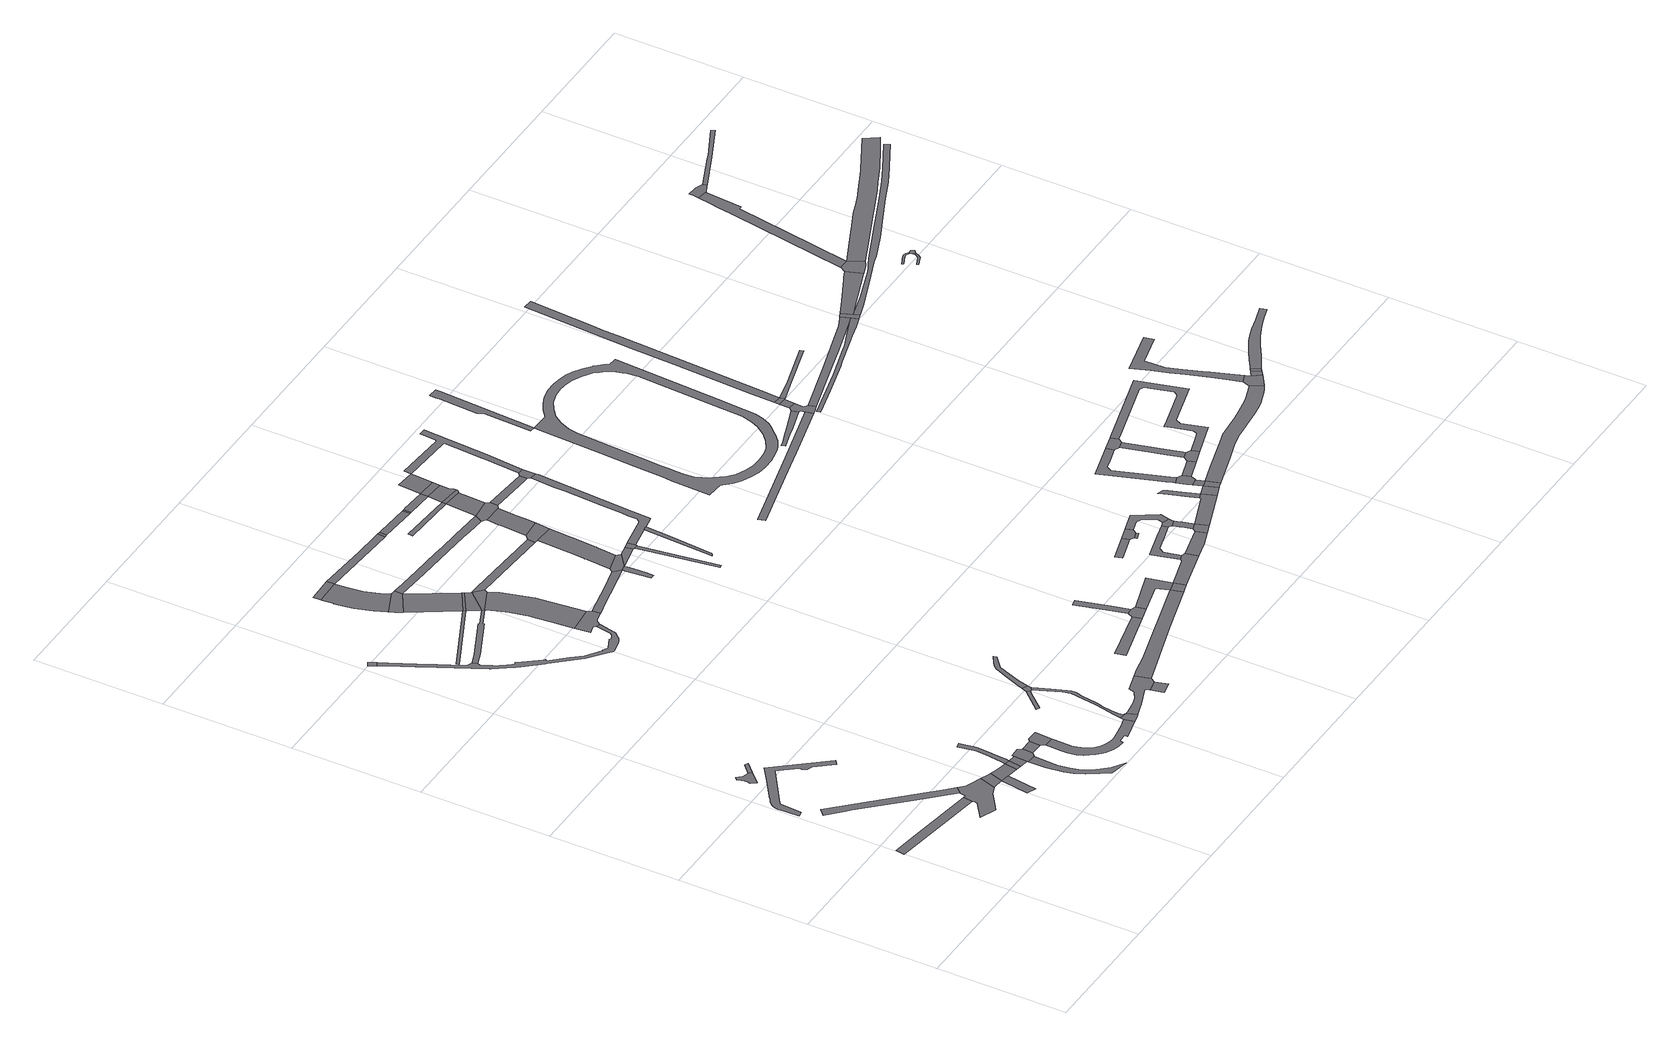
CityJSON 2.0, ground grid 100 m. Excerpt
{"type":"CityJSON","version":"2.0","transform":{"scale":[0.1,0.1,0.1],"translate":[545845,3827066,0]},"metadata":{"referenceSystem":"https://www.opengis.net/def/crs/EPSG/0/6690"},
"CityObjects":{
"road1":{"type":"Road","attributes":{"RoadStructureAttribute.sectionType":"1"},"geometry":[{"type":"MultiSurface","lod":"1","boundaries":[[[0,1,2,3,4]]]}]},
"road2":{"type":"Road","attributes":{"RoadStructureAttribute.sectionType":"1"},"geometry":[{"type":"MultiSurface","lod":"1","boundaries":[[[5,6,7,8,9,10,11,12,13,14,15]]]}]},
"road3":{"type":"Road","geometry":[{"type":"MultiSurface","lod":"1","boundaries":[[[16,17,18,19,20,21,22,23,24,25,26]]]}]},
"road4":{"type":"Road","attributes":{"RoadStructureAttribute.sectionType":"1"},"geometry":[{"type":"MultiSurface","lod":"1","boundaries":[[[27,28,29,30,31,32,33,34,35,36,37,38,39,40,41,42,43,44,45,46,47,48,49,50,51,52,53,54]]]}]},
"road5":{"type":"Road","geometry":[{"type":"MultiSurface","lod":"1","boundaries":[[[55,56,26,25]]]}]},
"road6":{"type":"Road","geometry":[{"type":"MultiSurface","lod":"1","boundaries":[[[57,58,15,14,59,4,3,60,61,62,63,64,65,66,67,68]]]}]},
"road7":{"type":"Road","attributes":{"RoadStructureAttribute.sectionType":"1"},"geometry":[{"type":"MultiSurface","lod":"1","boundaries":[[[69,70,71,72,73]]]}]},
"road8":{"type":"Road","attributes":{"RoadStructureAttribute.sectionType":"1"},"geometry":[{"type":"MultiSurface","lod":"1","boundaries":[[[74,68,67,75,69,76]]]}]},
"road9":{"type":"Road","geometry":[{"type":"MultiSurface","lod":"1","boundaries":[[[77,78,76,69,73,79,80]]]}]},
"road10":{"type":"Road","geometry":[{"type":"MultiSurface","lod":"1","boundaries":[[[80,79,81,82]]]}]},
"road11":{"type":"Road","attributes":{"RoadStructureAttribute.sectionType":"1"},"geometry":[{"type":"MultiSurface","lod":"1","boundaries":[[[82,81,83,84]]]}]},
"road12":{"type":"Road","attributes":{"function":"1","RoadStructureAttribute.sectionType":"6"},"geometry":[{"type":"MultiSurface","lod":"1","boundaries":[[[85,86,87,88,89,90,91,92,93,94,95,96,97,80,82]]]}]},
"road13":{"type":"Road","attributes":{"RoadStructureAttribute.sectionType":"1"},"geometry":[{"type":"MultiSurface","lod":"1","boundaries":[[[98,99,100,101,102,103,104,105,106,107,108,109,110,111,112,113]]]}]},
"road14":{"type":"Road","geometry":[{"type":"MultiSurface","lod":"1","boundaries":[[[114,115,84,83,98,113,116,117]]]}]},
"road15":{"type":"Road","geometry":[{"type":"MultiSurface","lod":"1","boundaries":[[[118,119,120,121,122]]]}]},
"road16":{"type":"Road","attributes":{"RoadStructureAttribute.sectionType":"7"},"geometry":[{"type":"MultiSurface","lod":"1","boundaries":[[[117,116,123,124]]]}]},
"road17":{"type":"Road","geometry":[{"type":"MultiSurface","lod":"1","boundaries":[[[125,124,123,126,127,128]]]}]},
"road18":{"type":"Road","attributes":{"RoadStructureAttribute.sectionType":"1"},"geometry":[{"type":"MultiSurface","lod":"1","boundaries":[[[126,129,130,131,132,133,134,135,136,137,138,139,140,141,142,143,144,145,146,147,148,149,150,151,152,153,154,155,156,157,158,127]]]}]},
"road19":{"type":"Road","attributes":{"RoadStructureAttribute.sectionType":"1"},"geometry":[{"type":"MultiSurface","lod":"1","boundaries":[[[159,160,161,162,163,164,122,121,165,166,167,168,169,170,171,172,173,174,175,176,177,178,179,180,181,182,183,184,185,186,187,188,189,190,191,192,193,194,195,196,197,198,199,200,201,202,203,204,205,206,207,208,209,210,211,212,213,214,215,216,217,218,219,220,221,222,223,224,225,226,227,228,229]]]}]},
"road20":{"type":"Road","attributes":{"RoadStructureAttribute.sectionType":"1"},"geometry":[{"type":"MultiSurface","lod":"1","boundaries":[[[230,231,232,233,234]]]}]},
"road21":{"type":"Road","attributes":{"RoadStructureAttribute.sectionType":"1"},"geometry":[{"type":"MultiSurface","lod":"1","boundaries":[[[235,236,237,238,229,228,239,240,241,242]]]}]},
"road22":{"type":"Road","geometry":[{"type":"MultiSurface","lod":"1","boundaries":[[[243,146,145,244,245,246]]]}]},
"road23":{"type":"Road","attributes":{"function":"1","RoadStructureAttribute.sectionType":"6"},"geometry":[{"type":"MultiSurface","lod":"1","boundaries":[[[247,248,249,250,251,252]]]}]},
"road24":{"type":"Road","attributes":{"RoadStructureAttribute.sectionType":"1"},"geometry":[{"type":"MultiSurface","lod":"1","boundaries":[[[253,254,255,256,257,258,259,260,261,262,263,264,265,266,267,268,269,270,271,272,273,243,246]]]}]},
"road25":{"type":"Road","attributes":{"RoadStructureAttribute.sectionType":"1"},"geometry":[{"type":"MultiSurface","lod":"1","boundaries":[[[274,275,276,277,278,279,280,281,282,283,284,285,286,287]]]}]},
"road26":{"type":"Road","geometry":[{"type":"MultiSurface","lod":"1","boundaries":[[[288,287,286,289,290,291,292]]]}]},
"road27":{"type":"Road","geometry":[{"type":"MultiSurface","lod":"1","boundaries":[[[293,247,252,294,266,265,295,296]]]}]},
"road28":{"type":"Road","geometry":[{"type":"MultiSurface","lod":"1","boundaries":[[[297,298,279,278]]]}]},
"road29":{"type":"Road","attributes":{"RoadStructureAttribute.sectionType":"1"},"geometry":[{"type":"MultiSurface","lod":"1","boundaries":[[[299,291,290,230,300]]]}]},
"road30":{"type":"Road","geometry":[{"type":"MultiSurface","lod":"1","boundaries":[[[301,302,303,304,305,306,307,197,196,308,309,310,311,312,313,314,315,316,317,318,319]]]}]},
"road31":{"type":"Road","geometry":[{"type":"MultiSurface","lod":"1","boundaries":[[[320,321,322,323,324,325,326,327,246,245,328,329,330,331,332,333]]]}]},
"road32":{"type":"Road","geometry":[{"type":"MultiSurface","lod":"1","boundaries":[[[300,230,234,334]]]}]},
"road33":{"type":"Road","attributes":{"RoadStructureAttribute.sectionType":"1"},"geometry":[{"type":"MultiSurface","lod":"1","boundaries":[[[334,234,235,335]]]}]},
"road34":{"type":"Road","attributes":{"RoadStructureAttribute.sectionType":"1"},"geometry":[{"type":"MultiSurface","lod":"1","boundaries":[[[336,337,338,339,242,340,341,342,343,344,345,346,303,302]]]}]},
"road35":{"type":"Road","geometry":[{"type":"MultiSurface","lod":"1","boundaries":[[[347,348,349,350,351,352,353,354,355,356,357,293,296]]]}]},
"road36":{"type":"Road","geometry":[{"type":"MultiSurface","lod":"1","boundaries":[[[335,235,242,339,358,359]]]}]},
"road37":{"type":"Road","attributes":{"RoadStructureAttribute.sectionType":"7"},"geometry":[{"type":"MultiSurface","lod":"1","boundaries":[[[360,361,332,331]]]}]},
"road38":{"type":"Road","attributes":{"RoadStructureAttribute.sectionType":"1"},"geometry":[{"type":"MultiSurface","lod":"1","boundaries":[[[362,363,297,278,364,365]]]}]},
"road39":{"type":"Road","attributes":{"RoadStructureAttribute.sectionType":"1"},"geometry":[{"type":"MultiSurface","lod":"1","boundaries":[[[366,367,368,369,319,318,370,371,372,373,374]]]}]},
"road40":{"type":"Road","attributes":{"RoadStructureAttribute.sectionType":"1"},"geometry":[{"type":"MultiSurface","lod":"1","boundaries":[[[375,376,377,378,379,380,381,382,335,359,383,384,385,386,387]]]}]},
"road41":{"type":"Road","attributes":{"RoadStructureAttribute.sectionType":"1"},"geometry":[{"type":"MultiSurface","lod":"1","boundaries":[[[388,389,390,391,392,393,292,291,394,395,396,397,398]]]}]},
"road42":{"type":"Road","geometry":[{"type":"MultiSurface","lod":"1","boundaries":[[[399,400,401,402,403,404,405,374]]]}]},
"road43":{"type":"Road","geometry":[{"type":"MultiSurface","lod":"1","boundaries":[[[365,364,406,407]]]}]},
"road44":{"type":"Road","attributes":{"function":"1"},"geometry":[{"type":"MultiSurface","lod":"1","boundaries":[[[408,409,410,411]]]}]},
"road45":{"type":"Road","geometry":[{"type":"MultiSurface","lod":"1","boundaries":[[[412,413,414,366,374,405,415,416]]]}]},
"road46":{"type":"Road","attributes":{"RoadStructureAttribute.sectionType":"1"},"geometry":[{"type":"MultiSurface","lod":"1","boundaries":[[[417,418,419,320,333,420,421]]]}]},
"road47":{"type":"Road","attributes":{"RoadStructureAttribute.sectionType":"1"},"geometry":[{"type":"MultiSurface","lod":"1","boundaries":[[[422,416,415,423,424,425,426,427,428]]]}]},
"road48":{"type":"Road","attributes":{"RoadStructureAttribute.sectionType":"1"},"geometry":[{"type":"MultiSurface","lod":"1","boundaries":[[[429,430,431,432,433,434,414,413,435,436,437,438,439,440,441,442,443,444,445]]]}]},
"road49":{"type":"Road","attributes":{"RoadStructureAttribute.sectionType":"1"},"geometry":[{"type":"MultiSurface","lod":"1","boundaries":[[[446,447,407,406,448,449,450]]]}]},
"road50":{"type":"Road","attributes":{"RoadStructureAttribute.sectionType":"1"},"geometry":[{"type":"MultiSurface","lod":"1","boundaries":[[[451,452,453,454,455,456,457]]]}]},
"road51":{"type":"Road","attributes":{"RoadStructureAttribute.sectionType":"1"},"geometry":[{"type":"MultiSurface","lod":"1","boundaries":[[[458,459,460,461]]]}]},
"road52":{"type":"Road","geometry":[{"type":"MultiSurface","lod":"1","boundaries":[[[462,422,428,463,451,457,464,465]]]}]},
"road53":{"type":"Road","geometry":[{"type":"MultiSurface","lod":"1","boundaries":[[[466,467,468,387,386,429,445]]]}]},
"road54":{"type":"Road","geometry":[{"type":"MultiSurface","lod":"1","boundaries":[[[469,470,408,411,471,472]]]}]},
"road55":{"type":"Road","attributes":{"RoadStructureAttribute.sectionType":"1"},"geometry":[{"type":"MultiSurface","lod":"1","boundaries":[[[473,474,475,476,470,469]]]}]},
"road56":{"type":"Road","geometry":[{"type":"MultiSurface","lod":"1","boundaries":[[[449,448,477,478]]]}]},
"road57":{"type":"Road","attributes":{"RoadStructureAttribute.sectionType":"1"},"geometry":[{"type":"MultiSurface","lod":"1","boundaries":[[[479,480,481,467,466,482,483,484,485]]]}]},
"road58":{"type":"Road","attributes":{"RoadStructureAttribute.sectionType":"1"},"geometry":[{"type":"MultiSurface","lod":"1","boundaries":[[[486,487,488,489,490,491,492,493,494]]]}]},
"road59":{"type":"Road","attributes":{"RoadStructureAttribute.sectionType":"1"},"geometry":[{"type":"MultiSurface","lod":"1","boundaries":[[[495,496,478,477,497,498]]]}]},
"road60":{"type":"Road","geometry":[{"type":"MultiSurface","lod":"1","boundaries":[[[499,500,398,397,501,479,485,502,503,504]]]}]},
"road61":{"type":"Road","attributes":{"RoadStructureAttribute.sectionType":"1"},"geometry":[{"type":"MultiSurface","lod":"1","boundaries":[[[460,505,506,500,499,507,508,509]]]}]},
"road62":{"type":"Road","attributes":{"RoadStructureAttribute.sectionType":"1"},"geometry":[{"type":"MultiSurface","lod":"1","boundaries":[[[510,472,471,511,417,512]]]}]},
"road63":{"type":"Road","geometry":[{"type":"MultiSurface","lod":"1","boundaries":[[[461,460,509,513,514]]]}]},
"road64":{"type":"Road","attributes":{"RoadStructureAttribute.sectionType":"1"},"geometry":[{"type":"MultiSurface","lod":"1","boundaries":[[[497,461,514,515,516,517,518]]]}]},
"road65":{"type":"Road","geometry":[{"type":"MultiSurface","lod":"1","boundaries":[[[498,497,518,519]]]}]},
"road66":{"type":"Road","attributes":{"RoadStructureAttribute.sectionType":"1"},"geometry":[{"type":"MultiSurface","lod":"1","boundaries":[[[520,521,522,523,524,525,526,527,528,529,530,462,465,531,532,533,494,493,534,535,536,537,538,539,540,541]]]}]},
"road67":{"type":"Road","attributes":{"RoadStructureAttribute.sectionType":"1"},"geometry":[{"type":"MultiSurface","lod":"1","boundaries":[[[542,543,544,498,519,545,546,547]]]}]},
"road68":{"type":"Road","geometry":[{"type":"MultiSurface","lod":"1","boundaries":[[[512,417,421,548]]]}]},
"road69":{"type":"Road","attributes":{"RoadStructureAttribute.sectionType":"1"},"geometry":[{"type":"MultiSurface","lod":"1","boundaries":[[[504,503,549,550,551]]]}]},
"road70":{"type":"Road","geometry":[{"type":"MultiSurface","lod":"1","boundaries":[[[552,553,554,512,548,555,556]]]}]},
"road71":{"type":"Road","attributes":{"RoadStructureAttribute.sectionType":"1"},"geometry":[{"type":"MultiSurface","lod":"1","boundaries":[[[557,558,559,560,561,547,562,563,564,565,566,567,568,569,570,571]]]}]},
"road72":{"type":"Road","geometry":[{"type":"MultiSurface","lod":"1","boundaries":[[[569,568,551,550,520,541]]]}]},
"road73":{"type":"Road","attributes":{"RoadStructureAttribute.sectionType":"1"},"geometry":[{"type":"MultiSurface","lod":"1","boundaries":[[[572,573,574,575]]]}]},
"road74":{"type":"Road","attributes":{"RoadStructureAttribute.sectionType":"1"},"geometry":[{"type":"MultiSurface","lod":"1","boundaries":[[[576,577,578,579,580,553,552,581,582,583,584,585,586]]]}]},
"road75":{"type":"Road","attributes":{"RoadStructureAttribute.sectionType":"1"},"geometry":[{"type":"MultiSurface","lod":"1","boundaries":[[[587,572,575,588,589,590,591]]]}]},
"road76":{"type":"Road","geometry":[{"type":"MultiSurface","lod":"1","boundaries":[[[592,593,589,588]]]}]},
"road77":{"type":"Road","attributes":{"RoadStructureAttribute.sectionType":"1"},"geometry":[{"type":"MultiSurface","lod":"1","boundaries":[[[594,556,555,595,596]]]}]},
"road78":{"type":"Road","attributes":{"RoadStructureAttribute.sectionType":"1"},"geometry":[{"type":"MultiSurface","lod":"1","boundaries":[[[597,598,587,591,599,600,601,602,603]]]}]},
"road79":{"type":"Road","geometry":[{"type":"MultiSurface","lod":"1","boundaries":[[[604,605,594,596,606]]]}]},
"road80":{"type":"Road","geometry":[{"type":"MultiSurface","lod":"1","boundaries":[[[602,576,586,607,608,609,610,603]]]}]},
"road81":{"type":"Road","attributes":{"RoadStructureAttribute.sectionType":"1"},"geometry":[{"type":"MultiSurface","lod":"1","boundaries":[[[611,612,613,614,609,608,615,616,617,618,619,605,604]]]}]},
"road82":{"type":"Road","attributes":{"RoadStructureAttribute.sectionType":"1"},"geometry":[{"type":"MultiSurface","lod":"1","boundaries":[[[620,621,622,623,624,625,626,627,628]]]}]},
"road83":{"type":"Road","attributes":{"RoadStructureAttribute.sectionType":"1"},"geometry":[{"type":"MultiSurface","lod":"1","boundaries":[[[629,630,631,632,633,604,606,634]]]}]},
"road84":{"type":"Road","attributes":{"RoadStructureAttribute.sectionType":"1"},"geometry":[{"type":"MultiSurface","lod":"1","boundaries":[[[635,636,637,638,639,640,641,642,643]]]}]},
"road85":{"type":"Road","geometry":[{"type":"MultiSurface","lod":"1","boundaries":[[[644,645,646,647,648,649,650,651,652,653,654,655,656,657,658,659,660,661,662,663,664,665,666,667,668,669,670,671,672,673,674,675,676,677,678,679,680,681,682,683,684,685,686,687,688,689,641],[690,691,692,693,694,695,696,697,698,699,700,701,702,703,704,705,706,707,708,709,710,711,712,713,714,715,716,717,718,719,720,721,722,723,724,725,726,727,728,729,730,731,732,733,734]]]}]},
"road86":{"type":"Road","attributes":{"RoadStructureAttribute.sectionType":"1"},"geometry":[{"type":"MultiSurface","lod":"1","boundaries":[[[735,736,737,738,739,740,741,742,743,744,630,629]]]}]},
"road87":{"type":"Road","geometry":[{"type":"MultiSurface","lod":"1","boundaries":[[[745,629,634,746,747,748]]]}]},
"road88":{"type":"Road","attributes":{"RoadStructureAttribute.sectionType":"1"},"geometry":[{"type":"MultiSurface","lod":"1","boundaries":[[[749,750,751,752,753,754,755,756,757,758,759]]]}]},
"road89":{"type":"Road","attributes":{"RoadStructureAttribute.sectionType":"1"},"geometry":[{"type":"MultiSurface","lod":"1","boundaries":[[[760,761,745,762]]]}]},
"road90":{"type":"Road","geometry":[{"type":"MultiSurface","lod":"1","boundaries":[[[762,745,748,763,764]]]}]},
"road91":{"type":"Road","geometry":[{"type":"MultiSurface","lod":"1","boundaries":[[[765,766,767,761,760,768,769,770]]]}]},
"road92":{"type":"Road","attributes":{"RoadStructureAttribute.sectionType":"1"},"geometry":[{"type":"MultiSurface","lod":"1","boundaries":[[[771,772,773,774,775,776,766,765,777,778,779,780,781,782,783]]]}]},
"road93":{"type":"Road","attributes":{"RoadStructureAttribute.sectionType":"1"},"geometry":[{"type":"MultiSurface","lod":"1","boundaries":[[[784,770,769,785]]]}]},
"road94":{"type":"Road","geometry":[{"type":"MultiSurface","lod":"1","boundaries":[[[786,749,759,787,788,620,628,789,790,791,792,793]]]}]},
"road95":{"type":"Road","attributes":{"RoadStructureAttribute.sectionType":"1"},"geometry":[{"type":"MultiSurface","lod":"1","boundaries":[[[794,786,793,795]]]}]},
"road96":{"type":"Road","geometry":[{"type":"MultiSurface","lod":"1","boundaries":[[[796,794,795,797,798]]]}]},
"road97":{"type":"Road","geometry":[{"type":"MultiSurface","lod":"1","boundaries":[[[799,800,784,785,801,802]]]}]},
"road98":{"type":"Road","attributes":{"RoadStructureAttribute.sectionType":"1"},"geometry":[{"type":"MultiSurface","lod":"1","boundaries":[[[803,804,805,806,807,808,800,799]]]}]},
"road99":{"type":"Road","geometry":[{"type":"MultiSurface","lod":"1","boundaries":[[[809,771,783,806,805,810]]]}]},
"road100":{"type":"Road","attributes":{"RoadStructureAttribute.sectionType":"1"},"geometry":[{"type":"MultiSurface","lod":"1","boundaries":[[[811,812,813,814,815,816,798,797]]]}]},
"road101":{"type":"Road","attributes":{"RoadStructureAttribute.sectionType":"1"},"geometry":[{"type":"MultiSurface","lod":"1","boundaries":[[[817,818,819,820,821,822,823,824,825,826,827,828,762,764,829,830,831,832,833,834,835,836,837,838,839,840,841]]]}]},
"road102":{"type":"Road","attributes":{"RoadStructureAttribute.sectionType":"1"},"geometry":[{"type":"MultiSurface","lod":"1","boundaries":[[[842,843,844,845,846,847,848,796,798,849,850,851,852,853]]]}]},
"road103":{"type":"Road","attributes":{"RoadStructureAttribute.sectionType":"1"},"geometry":[{"type":"MultiSurface","lod":"1","boundaries":[[[854,855,856,857,858,859,860,861,809,810,862,863,864,865,866,867,868,869,870,871,872,873,874,802,801]]]}]},
"road104":{"type":"Road","attributes":{"RoadStructureAttribute.sectionType":"1"},"geometry":[{"type":"MultiSurface","lod":"1","boundaries":[[[875,876,877,878,879,880,881,882,883,884,885,886,887,888,889,890,891]]]}]},
"road105":{"type":"Road","attributes":{"RoadStructureAttribute.sectionType":"1"},"geometry":[{"type":"MultiSurface","lod":"1","boundaries":[[[892,893,894,895,791,790,896,897,898,875]]]}]},
"road106":{"type":"Road","geometry":[{"type":"MultiSurface","lod":"1","boundaries":[[[899,900,817,841,901,902]]]}]},
"road107":{"type":"Road","geometry":[{"type":"MultiSurface","lod":"1","boundaries":[[[903,904,905,906,907,908,909,910,911,912,913,914,915,916,917,918,900,899]]]}]},
"road108":{"type":"Road","attributes":{"RoadStructureAttribute.sectionType":"1"},"geometry":[{"type":"MultiSurface","lod":"1","boundaries":[[[919,902,901,920]]]}]},
"road109":{"type":"Road","geometry":[{"type":"MultiSurface","lod":"1","boundaries":[[[921,922,923,924,892,875,891,925,926,927]]]}]},
"road110":{"type":"Road","geometry":[{"type":"MultiSurface","lod":"1","boundaries":[[[928,919,920,929]]]}]},
"road111":{"type":"Road","attributes":{"RoadStructureAttribute.sectionType":"1"},"geometry":[{"type":"MultiSurface","lod":"1","boundaries":[[[930,931,932,933,921,927,934,935,936,937,938,939,940]]]}]},
"road112":{"type":"Road","attributes":{"RoadStructureAttribute.sectionType":"1"},"geometry":[{"type":"MultiSurface","lod":"1","boundaries":[[[941,942,943,944,945,946,947,948,949,928,929,950,951,952,953,954,955,956]]]}]},
"road113":{"type":"Road","geometry":[{"type":"MultiSurface","lod":"1","boundaries":[[[957,958,959,930,940,960,961,962,963]]]}]},
"road114":{"type":"Road","geometry":[{"type":"MultiSurface","lod":"1","boundaries":[[[964,965,966,967,968,969,970,971,972,973,974]]]}]},
"road115":{"type":"Road","geometry":[{"type":"MultiSurface","lod":"1","boundaries":[[[975,976,977,978,979,980,981,982,983,984,985,986]]]}]},
"road116":{"type":"Road","geometry":[{"type":"MultiSurface","lod":"1","boundaries":[[[987,974,973,988,975,986,989]]]}]},
"road117":{"type":"Road","attributes":{"RoadStructureAttribute.sectionType":"1"},"geometry":[{"type":"MultiSurface","lod":"1","boundaries":[[[990,991,992,993,994,995,996,997,998,957,963,999,1000,1001,1002,1003,1004,1005,1006]]]}]},
"road118":{"type":"Road","attributes":{"RoadStructureAttribute.sectionType":"1"},"geometry":[{"type":"MultiSurface","lod":"1","boundaries":[[[1007,1008,1009,1010,1011,1012,1013,1014,1015,1016,1017,1018,927,926,1019,1020,1021,1022,1023,1024,1025,1026,1027,1028,1029,1030,1031,1032]]]}]},
"road119":{"type":"Road","geometry":[{"type":"MultiSurface","lod":"1","boundaries":[[[1033,1034,990,1006,1035,1036,1037,1038,1039,1040,1041]]]}]},
"road120":{"type":"Road","attributes":{"RoadStructureAttribute.sectionType":"1"},"geometry":[{"type":"MultiSurface","lod":"1","boundaries":[[[1042,1043,1044,1045,1046,1047,1048,1049,1050,1051,1052,1053,1054,963,962,1055,1056,1057,1058,1059,1060,1061,1062]]]}]},
"road121":{"type":"Road","attributes":{"RoadStructureAttribute.sectionType":"1"},"geometry":[{"type":"MultiSurface","lod":"1","boundaries":[[[1063,1064,1065,1038,1037,1066,1067]]]}]}
},
"vertices":[
[181,862,0],[13,883,0],[3,815,0],[739,703,0],[751,776,0],
[755,936,0],[645,1051,0],[388,1319,0],[191,1520,0],[160,1552,0],[109,1502,0],[221,1398,0],[256,1366,0],[557,1054,0],[781,823,0],[824,869,0],
[225,2188,0],[207,2210,0],[190,2226,0],[167,2205,0],[182,2177,0],[188,2155,0],[185,2130,0],[181,2110,0],[209,2070,0],[293,2156,0],[270,2176,0],
[79,1821,0],[114,1846,0],[367,2022,0],[381,2032,0],[397,2012,0],[490,1900,0],[485,1878,0],[493,1863,0],[506,1848,0],[521,1843,0],[546,1833,0],[650,1704,0],[684,1732,0],[478,1988,0],[378,2112,0],[287,2046,0],[98,1911,0],[88,1904,0],[65,1889,0],[51,1873,0],[41,1863,0],[33,1848,0],[26,1828,0],[21,1803,0],[24,1763,0],[25,1718,0],[28,1643,0],[65,1649,0],
[364,2229,0],[339,2241,0],
[918,805,0],[871,824,0],[771,773,0],[747,691,0],[742,668,0],[613,569,0],[736,518,0],[836,592,0],[880,622,0],[923,642,0],[947,648,0],[991,781,0],
[1038,641,0],[1021,541,0],[1005,428,0],[1070,399,0],[1105,629,0],
[1051,754,0],[980,648,0],[1071,747,0],
[1176,722,0],[1124,731,0],[1197,616,0],[1212,715,0],
[1240,609,0],[1254,707,0],
[1310,599,0],[1317,702,0],
[1261,738,0],[1266,781,0],[1275,921,0],[1279,971,0],[1276,998,0],[1269,1036,0],[1255,1098,0],[1221,1090,0],[1239,990,0],[1242,955,0],[1238,883,0],[1228,793,0],[1219,738,0],
[1310,588,0],[1308,459,0],[1326,325,0],[1347,259,0],[1380,185,0],[1434,102,0],[1481,34,0],[1622,7,0],[1531,69,0],[1479,123,0],[1442,173,0],[1408,235,0],[1385,315,0],[1374,396,0],[1376,482,0],[1382,586,0],
[1390,722,0],[1319,720,0],[1411,614,0],[1418,694,0],
[86,5021,0],[55,5005,0],[53,5004,0],[82,4950,0],[114,4966,0],
[1509,609,0],[1511,692,0],
[1534,712,0],[1533,580,0],[1610,577,0],[1615,709,0],
[1527,454,0],[1526,404,0],[1539,343,0],[1557,298,0],[1578,269,0],[1603,234,0],[1633,202,0],[1659,181,0],[1685,170,0],[1715,155,0],[1760,142,0],[1812,138,0],[1815,163,0],[1883,167,0],[1884,144,0],[1981,165,0],[2054,182,0],[2036,259,0],[1965,238,0],[1865,220,0],[1820,214,0],[1777,219,0],[1732,236,0],[1707,248,0],[1682,264,0],[1653,292,0],[1632,331,0],[1613,385,0],[1608,424,0],[1608,498,0],
[386,4417,0],[377,4435,0],[292,4603,0],[229,4726,0],[232,4729,0],[148,4899,0],[113,4888,0],[201,4714,0],[268,4583,0],[373,4375,0],[428,4267,0],[432,4258,0],[520,4135,0],[528,4124,0],[551,4097,0],[661,3967,0],[669,3958,0],[845,3763,0],[957,3672,0],[970,3662,0],[999,3638,0],[1008,3633,0],[1013,3632,0],[1019,3632,0],[1041,3636,0],[1089,3647,0],[1104,3652,0],[1119,3657,0],[1137,3665,0],[1150,3676,0],[1162,3689,0],[1178,3707,0],[1191,3722,0],[1192,3724,0],[1193,3726,0],[1196,3736,0],[1198,3740,0],[1224,3861,0],[1193,3869,0],[1170,3749,0],[1168,3745,0],[1166,3742,0],[1165,3739,0],[1161,3735,0],[1155,3731,0],[1149,3729,0],[1117,3712,0],[1111,3725,0],[1021,3683,0],[1004,3691,0],[997,3696,0],[984,3706,0],[981,3700,0],[980,3699,0],[869,3781,0],[803,3856,0],[692,3978,0],[696,3982,0],[702,3989,0],[696,3997,0],[580,4146,0],[575,4153,0],[553,4145,0],[545,4155,0],[543,4157,0],[522,4186,0],[462,4267,0],[468,4270,0],[432,4340,0],[440,4369,0],[424,4403,0],
[900,4743,0],[855,4722,0],[362,4491,0],[370,4473,0],[910,4726,0],
[968,4632,0],[832,4571,0],[827,4582,0],[518,4439,0],[533,4402,0],[844,4546,0],[841,4553,0],[982,4617,0],
[2040,284,0],[2108,194,0],[2130,202,0],[2104,276,0],
[1984,985,0],[1845,829,0],[1868,817,0],[1957,915,0],[1997,956,0],[2005,961,0],
[2093,284,0],[2082,295,0],[2075,323,0],[2078,384,0],[2090,465,0],[2098,466,0],[2109,518,0],[2127,635,0],[2140,685,0],[2137,723,0],[2129,754,0],[2089,859,0],[2038,977,0],[2019,962,0],[2100,766,0],[2112,710,0],[2111,664,0],[2099,600,0],[2085,509,0],[2073,441,0],[2051,343,0],
[793,5325,0],[760,5437,0],[742,5552,0],[737,5634,0],[737,5644,0],[537,5636,0],[537,5626,0],[537,5613,0],[546,5540,0],[541,5540,0],[565,5394,0],[604,5265,0],[642,5176,0],[828,5255,0],
[847,5253,0],[661,5133,0],[690,5085,0],[862,5191,0],[866,5252,0],
[2000,1026,0],[2013,962,0],[2039,983,0],[2044,1008,0],
[735,5705,0],[534,5697,0],
[868,5181,0],[1072,4849,0],
[1320,3987,0],[1304,4010,0],[1103,3989,0],[1115,3871,0],[1148,3881,0],[1178,3888,0],[1191,3872,0],[1228,3868,0],[1231,3873,0],[1232,3874,0],[1233,3877,0],[1239,3886,0],[1244,3892,0],[1252,3898,0],[1264,3904,0],[1316,3914,0],[1318,3915,0],[1333,3918,0],[1326,3979,0],
[2494,434,0],[2348,393,0],[2339,348,0],[2277,309,0],[2228,293,0],[2171,283,0],[2132,278,0],[2121,276,0],[2212,231,0],[2241,240,0],[2399,300,0],[2408,263,0],[2502,285,0],[2526,323,0],
[1082,4832,0],
[1107,4791,0],
[1275,4275,0],[1265,4387,0],[1199,4626,0],[1158,4699,0],[1014,4541,0],[1041,4458,0],[1056,4383,0],[1069,4325,0],[1073,4273,0],[1085,4161,0],[1095,4071,0],
[2065,1091,0],[2133,1272,0],[2220,1347,0],[2215,1370,0],[2160,1334,0],[2131,1314,0],[2116,1299,0],[2103,1279,0],[2089,1251,0],[2067,1193,0],[2011,1053,0],
[1174,4723,0],[1176,4726,0],
[2431,165,0],[2529,188,0],
[1319,5666,0],[1130,5676,0],[1362,5603,0],[1366,5662,0],
[1771,4075,0],[1765,4073,0],[1586,4033,0],[1513,4017,0],[1394,3931,0],[1551,3966,0],[1682,3994,0],[1778,4015,0],[1824,4025,0],
[1669,4758,0],[1592,4763,0],[1508,4768,0],[1507,4768,0],[1497,4769,0],[1178,4787,0],[1149,4789,0],[1139,4789,0],[1493,4708,0],[1515,4707,0],[1592,4702,0],[1803,4689,0],[1807,4750,0],
[1613,5200,0],[1447,5210,0],[1371,5217,0],[1135,5230,0],[962,5244,0],[881,5251,0],[1135,5170,0],[1621,5140,0],[1689,5134,0],[1830,5124,0],[1862,5183,0],
[1824,4005,0],[1843,3811,0],[1878,3811,0],[1880,3876,0],[1874,3971,0],[1871,4014,0],[1867,4035,0],
[1384,5602,0],[1388,5660,0],
[3059,767,0],[2645,670,0],[2666,593,0],[3076,701,0],
[1960,4132,0],[1946,4144,0],[1793,4103,0],[1868,4035,0],[1975,4117,0],
[3444,692,0],[2688,480,0],[2565,455,0],[3081,491,0],[3469,601,0],
[2055,4133,0],[1931,4049,0],[1938,4050,0],[1939,4051,0],[1953,4053,0],[1999,4063,0],[2067,4076,0],
[1833,4687,0],[1815,4383,0],[1811,4314,0],[1810,4307,0],[1810,4302,0],[1809,4280,0],[1951,4220,0],[1953,4236,0],[1953,4238,0],[1956,4282,0],[1960,4300,0],[1961,4305,0],[1962,4310,0],[1974,4501,0],[1974,4514,0],[1979,4593,0],[1985,4678,0],
[1406,5659,0],[1393,5660,0],[1670,5583,0],[1673,5641,0],[1672,5642,0],
[2077,4071,0],[2081,4045,0],[2172,3464,0],[2184,3467,0],[2197,3469,0],[2111,4053,0],[2109,4070,0],
[1465,5483,0],[1462,5448,0],[1883,5422,0],[1886,5457,0],
[2104,4143,0],[2073,4073,0],[2110,4073,0],[2115,4085,0],
[1992,4793,0],[1840,4779,0],[1820,4761,0],
[3129,815,0],[3079,809,0],[3185,730,0],[3166,800,0],
[3092,955,0],[3028,1198,0],[2978,1184,0],[3039,957,0],
[1682,5582,0],[1686,5641,0],
[1862,5093,0],[1855,5000,0],[1853,4973,0],[1998,4873,0],[2003,4963,0],[2004,4981,0],[2011,5094,0],
[2290,4102,0],[2261,3583,0],[2261,3575,0],[2272,3582,0],[2283,3590,0],[2310,3934,0],[2323,4119,0],[2323,4123,0],[2291,4118,0],
[1700,5641,0],[1696,5641,0],[1894,5569,0],[1897,5627,0],
[2020,5200,0],[1867,5183,0],[1846,5109,0],[2012,5094,0],[2038,5112,0],[2042,5173,0],
[1882,5401,0],[1881,5384,0],[2027,5316,0],[2028,5334,0],[2033,5410,0],
[3480,899,0],[3413,790,0],[3525,714,0],
[2051,5423,0],[2053,5439,0],
[2055,5462,0],[2037,5486,0],[2040,5515,0],[2042,5559,0],
[2046,5618,0],
[2415,5062,0],[2403,4877,0],[2399,4797,0],[2388,4611,0],[2383,4530,0],[2374,4341,0],[2371,4286,0],[2369,4218,0],[2369,4217,0],[2368,4216,0],[2349,4191,0],[2118,4085,0],[2280,4116,0],[2287,4117,0],[2328,4124,0],[2406,4138,0],[2420,4141,0],[2421,4141,0],[2422,4174,0],[2427,4286,0],[2472,5041,0],[2471,5062,0],
[1910,5805,0],[1900,5667,0],[1898,5637,0],[2051,5700,0],[2056,5774,0],[2058,5795,0],
[3547,623,0],
[2368,5087,0],[2396,5085,0],[2398,5145,0],
[3821,812,0],[3775,795,0],[3762,779,0],[3873,709,0],[3849,800,0],
[2478,5959,0],[2477,5946,0],[2470,5835,0],[2455,5824,0],[2062,5851,0],[2453,5768,0],[2465,5758,0],[2464,5742,0],[2460,5669,0],[2446,5459,0],[2446,5453,0],[2422,5164,0],[2471,5166,0],[2497,5455,0],[2529,5956,0],
[3783,1258,0],[3581,1198,0],[3597,1145,0],[3799,1205,0],
[4040,1093,0],[3928,1062,0],[3722,1004,0],[3726,991,0],[3741,930,0],[3791,928,0],[3788,941,0],[3806,966,0],[3815,979,0],[3936,1014,0],[4053,1047,0],
[3891,1290,0],[3832,1189,0],[3884,1206,0],[3901,1231,0],[3905,1237,0],
[3839,1167,0],[3891,1184,0],
[4098,866,0],[4003,743,0],[4123,784,0],
[4147,1158,0],[4039,1334,0],[3994,1263,0],[4029,1246,0],[4088,1148,0],[4077,1103,0],[4130,1087,0],
[4168,907,0],[4116,889,0],[4202,814,0],
[4072,1034,0],[4075,1032,0],[4128,1049,0],[4124,1062,0],
[4162,929,0],[4155,951,0],[4144,990,0],[4141,1003,0],[4080,1015,0],[4090,981,0],[4092,972,0],[4100,943,0],[4105,927,0],
[3963,3810,0],[3452,3680,0],[2765,3506,0],[2772,3479,0],[2781,3452,0],[3155,3546,0],[3388,3605,0],[3536,3642,0],[3977,3753,0],
[4480,1037,0],[4437,1022,0],[4440,1012,0],[4357,980,0],[4230,931,0],[4520,932,0],
[2881,6111,0],[2878,6065,0],[2877,6034,0],[2864,5733,0],[2885,5683,0],[2868,5323,0],[2913,5321,0],[2954,6072,0],[2955,6106,0],
[2911,5291,0],[2885,4784,0],[2871,4517,0],[2859,4296,0],[2855,4222,0],[2840,3920,0],[2975,3909,0],[2985,3899,0],[3030,3850,0],[3086,3808,0],[3153,3776,0],[3224,3752,0],[3260,3747,0],[3294,3743,0],[3376,3743,0],[3456,3757,0],[3491,3768,0],[3526,3780,0],[3590,3815,0],[3645,3866,0],[3650,3871,0],[3692,3914,0],[3699,3923,0],[3731,3964,0],[3761,4027,0],[3778,4095,0],[3787,4187,0],[3795,4330,0],[3843,5204,0],[3844,5218,0],[3776,5222,0],[3756,5254,0],[3716,5299,0],[3706,5311,0],[3703,5313,0],[3643,5358,0],[3582,5397,0],[3524,5424,0],[3459,5439,0],[3431,5442,0],[3397,5446,0],[3324,5445,0],[3242,5429,0],[3177,5401,0],[3115,5365,0],[3056,5317,0],[3203,3844,0],[3127,3881,0],[3079,3925,0],[3024,3992,0],[2986,4059,0],[2968,4112,0],[2962,4179,0],[2961,4254,0],[2964,4304,0],[2967,4361,0],[2976,4535,0],[3003,5032,0],[3015,5107,0],[3052,5185,0],[3096,5253,0],[3146,5293,0],[3156,5301,0],[3223,5344,0],[3298,5365,0],[3373,5373,0],[3425,5369,0],[3435,5369,0],[3500,5352,0],[3570,5320,0],[3603,5298,0],[3638,5273,0],[3667,5239,0],[3684,5219,0],[3722,5146,0],[3743,5079,0],[3745,5072,0],[3754,4989,0],[3721,4375,0],[3709,4157,0],[3688,4074,0],[3658,4011,0],[3656,4008,0],[3617,3953,0],[3609,3943,0],[3552,3890,0],[3495,3852,0],[3478,3846,0],[3425,3829,0],[3350,3821,0],[3273,3825,0],
[4456,1101,0],[4444,1133,0],[4401,1248,0],[4390,1277,0],[4348,1289,0],[4340,1291,0],[4343,1284,0],[4365,1221,0],[4403,1115,0],[4414,1086,0],
[4563,1063,0],[4543,941,0],[4544,941,0],[4601,962,0],
[3927,3899,0],[3745,3832,0],[3710,3819,0],[3676,3807,0],[3591,3778,0],[3558,3770,0],[3569,3740,0],[3576,3743,0],[3688,3775,0],[3763,3797,0],[3942,3849,0],
[4599,1143,0],[4540,1131,0],[4620,1081,0],
[4611,966,0],[4651,978,0],
[4558,1264,0],[4502,1244,0],[4527,1168,0],[4604,1154,0],[4616,1188,0],[4598,1245,0],
[4605,1843,0],[4482,1809,0],[4321,1765,0],[4453,1385,0],[4481,1305,0],[4497,1259,0],[4553,1279,0],[4531,1342,0],[4501,1430,0],[4410,1693,0],[4430,1733,0],[4505,1753,0],[4621,1785,0],
[4753,1293,0],[4771,1236,0],
[3949,3924,0],[3960,3839,0],[3963,3814,0],[4000,3759,0],[4054,3775,0],[4038,3831,0],[4007,3850,0],[4011,3920,0],
[3952,4002,0],[4016,4000,0],
[3954,4042,0],[4027,4003,0],[4016,4040,0],
[4831,1347,0],[4777,1332,0],[4886,1272,0],[4868,1330,0],
[4783,1524,0],[4772,1566,0],[4714,1781,0],[4661,1767,0],[4718,1552,0],[4735,1489,0],
[4722,1875,0],[4738,1817,0],
[4205,4056,0],[4231,4064,0],[4551,4153,0],[4544,4180,0],[4202,4082,0],[4200,4081,0],
[5687,1339,0],[5625,1316,0],[5555,1291,0],[5487,1277,0],[5403,1262,0],[5328,1251,0],[5236,1240,0],[5171,1234,0],[5128,1229,0],[5081,1216,0],[5009,1195,0],[4772,1128,0],[4927,1061,0],[5077,1107,0],[5125,1118,0],[5167,1127,0],[5199,1131,0],[5427,1155,0],[5507,1166,0],[5535,1171,0],[5573,1182,0],[5596,1190,0],[5667,1214,0],[5696,1228,0],[5743,1255,0],
[4053,6037,0],[4017,5420,0],[4011,5302,0],[4006,5214,0],[3988,4809,0],[3967,4382,0],[3961,4229,0],[4023,4191,0],[4081,5302,0],[4089,5465,0],[4092,5513,0],[4126,6032,0],
[5149,1355,0],[5129,1425,0],[5096,1543,0],[5116,1583,0],[5460,1675,0],[5436,1765,0],[5358,2050,0],[4738,1879,0],[4765,1825,0],[5287,1968,0],[5324,1948,0],[5379,1747,0],[5380,1744,0],[5354,1709,0],[5074,1634,0],[5012,1620,0],[5032,1550,0],[5067,1423,0],[5054,1393,0],[5051,1387,0],[5007,1373,0],
[5025,4055,0],[4845,3986,0],[4802,3970,0],[4769,3956,0],[4731,3939,0],[4687,3929,0],[4417,3849,0],[4008,3747,0],[4016,3720,0],[4248,3779,0],[4522,3852,0],[4575,3870,0],[4786,3930,0],[4857,3949,0],[4958,3976,0],[5035,4001,0],[5045,4004,0],
[4998,4126,0],[4980,4117,0],[4911,4083,0],[4437,3943,0],[4483,3898,0],[4672,3952,0],[4848,4004,0],
[5775,1424,0],[5706,1397,0],[5836,1320,0],[5791,1383,0],
[5725,1553,0],[5689,1647,0],[5683,1662,0],[5625,1823,0],[5584,1938,0],[5582,2093,0],[5821,2153,0],[5808,2225,0],[5457,2142,0],[5510,2000,0],[5552,1878,0],[5577,1808,0],[5600,1746,0],[5634,1641,0],[5644,1611,0],[5667,1532,0],
[5830,1409,0],[5872,1346,0],
[5037,4144,0],[5022,4137,0],[5021,4137,0],[5011,4132,0],[5075,4014,0],[5085,4017,0],[5069,4060,0],
[5855,1426,0],[5897,1364,0],
[5458,4347,0],[5394,4316,0],[5371,4305,0],[5158,4202,0],[5188,4107,0],[5202,4113,0],[5321,4157,0],[5386,4181,0],[5419,4193,0],[5445,4203,0],[5503,4224,0],
[6472,1699,0],[6346,1661,0],[6249,1635,0],[6172,1609,0],[6119,1588,0],[6067,1558,0],[6007,1525,0],[5945,1484,0],[5878,1441,0],[6018,1432,0],[6120,1498,0],[6205,1544,0],[6307,1593,0],[6404,1626,0],[6476,1649,0],[6486,1652,0],
[5482,4389,0],[5480,4378,0],[5469,4362,0],[5578,4251,0],[5583,4254,0],[5629,4282,0],[5559,4388,0],
[5847,4076,0],[5832,4083,0],[5812,4087,0],[5795,4084,0],[5719,4050,0],[5725,4037,0],[5799,4071,0],[5812,4073,0],[5828,4070,0],[5839,4065,0],[5854,4069,0],
[5855,4038,0],[5854,4023,0],[5848,4007,0],[5842,3995,0],[5833,3989,0],[5766,3959,0],[5772,3947,0],[5840,3977,0],[5852,3985,0],[5861,4001,0],[5867,4021,0],[5868,4027,0],
[5877,4071,0],[5848,4055,0],[5895,4048,0],
[5687,5605,0],[5680,5563,0],[5677,5543,0],[5672,5518,0],[5672,5516,0],[5658,5434,0],[5641,5332,0],[5639,5321,0],[5638,5315,0],[5649,4920,0],[5714,5302,0],[5714,5303,0],[5715,5309,0],[5740,5308,0],[5758,5533,0],[5761,5564,0],[5763,5593,0],
[6820,4810,0],[6580,4683,0],[6454,4621,0],[6246,4527,0],[5991,4417,0],[5661,4274,0],[5651,4269,0],[5615,4250,0],[5568,4226,0],[5527,4207,0],[5254,4111,0],[5192,4094,0],[5198,4054,0],[5203,4056,0],[5409,4133,0],[5658,4228,0],[5665,4230,0],[5708,4244,0],[5905,4323,0],[6059,4395,0],[6141,4430,0],[6293,4502,0],[6462,4574,0],[6609,4650,0],[6738,4716,0],[6840,4772,0],
[5696,5683,0],[5694,5650,0],[5764,5593,0],[5827,5621,0],[5841,5628,0],[5829,5655,0],[5822,5657,0],[5772,5678,0],[5769,5679,0],
[6805,4969,0],[6498,4807,0],[6486,4801,0],[6253,4691,0],[6238,4684,0],[6139,4644,0],[6123,4638,0],[6046,4610,0],[5920,4552,0],[5893,4539,0],[5892,4539,0],[5750,4475,0],[5561,4389,0],[5713,4318,0],[6141,4504,0],[6289,4569,0],[6356,4599,0],[6432,4636,0],[6577,4705,0],[6752,4799,0],[6873,4866,0],
[6382,5905,0],[6128,5782,0],[6095,5770,0],[6128,5755,0],[6398,5877,0]
]}
